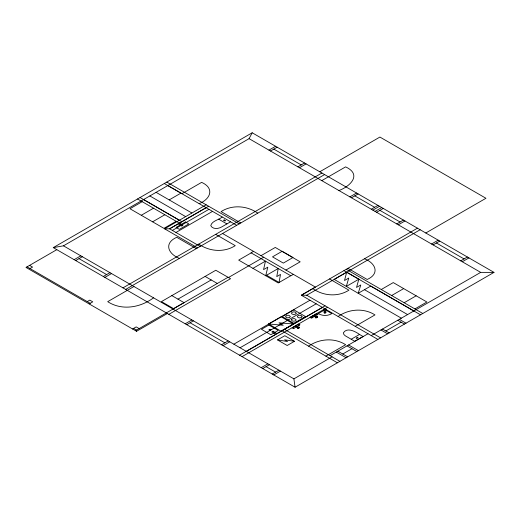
<?xml version="1.0" encoding="UTF-8"?>
<svg xmlns="http://www.w3.org/2000/svg" width="520" height="520" viewBox="0 0 520 520"><rect width="100%" height="100%" fill="white"/><g stroke="black" fill="none" stroke-linecap="round" stroke-linejoin="round"><path stroke-width="0.78" d="M279.032 282.516L280.507 274.43L276.764 276.588L278.219 268.515L265.726 275.724M265.714 275.711L267.813 267.169L263.569 269.62L265.447 261.137L252.947 268.353M358.832 279.214L346.697 272.207L344.5 280.501L348.751 278.05L346.326 286.409M358.222 293.261L360.769 284.98L356.525 287.43L358.846 279.208L346.346 286.423M181.409 225.167C181.35 226.551 183.534 224.75 181.552 225.082M53.268 247.624L63.466 245.823L249.073 138.658L252.194 132.776L494 272.376L295.067 387.225L53.268 247.624L252.194 132.776M222.17 217.055C218.725 220.051 212.043 220.76 210.743 225.622C212.778 229.58 218.498 228.897 221.78 226.889L230.497 221.858M56.803 249.665L26 267.449L136.572 331.292L167.381 313.508M142.194 201.682L129.961 208.741L163.923 228.352L176.156 221.286M29.997 268.561L32.565 267.079L29.601 265.369M141.278 215.28L153.517 208.214M169.214 199.888L180.928 193.128L167.83 185.569M181.955 193.719L201.63 182.364C214.851 188.221 210.529 199.173 199.134 203.639M74.126 259.668L80.789 255.821M75.686 260.572L82.349 256.724M268.931 150.124L275.594 146.282M270.491 151.028L277.154 147.186M152.601 221.812L164.834 214.754M197.626 247.884L164.58 228.806L206.147 204.802M208.644 206.245L169.578 228.806L164.58 228.806M206.135 207.708L169.585 228.813L200.129 246.441M172.386 230.425L208.93 209.326M175.962 232.492L212.492 211.4M103.291 276.503L109.948 272.662M104.852 277.407L111.514 273.559M297.875 166.836L304.538 162.994M299.442 167.739L306.098 163.891M87.23 301.606L89.791 300.125L92.755 301.834L89.154 303.914M319.761 171.782L379.906 137.053L485.947 198.276L425.802 232.999M122.967 287.865L321.9 173.017M125.671 289.425L324.603 174.577M133.952 286.514L107.705 301.665C121.947 310.947 140.472 307.587 153.537 297.824M321.776 180.635L345.605 166.881C362.122 174.506 350.532 186.206 338.943 190.547M253.533 251.375L251.036 252.817L290.862 275.808L293.358 274.365M251.173 252.909L238.686 260.117L278.265 282.958L290.752 275.75M349.908 196.879L356.564 193.031M351.468 197.775L358.124 193.934M177.957 299.137L211.198 279.942M132.587 328.991L133.627 328.387M261.001 255.691L275.275 247.448L300.177 261.82L285.903 270.062M135.531 330.688L228.072 277.264M228.488 277.505L263.627 257.212M168.838 314.346L230.568 278.707L215.787 270.257L161.441 301.606L173.622 308.639L184.022 302.64L171.834 295.601M371.3 209.228L377.962 205.387M372.866 210.132L379.522 206.284M375.037 211.386L381.7 207.539M376.597 212.29L383.26 208.442M185.198 323.791L191.861 319.95M186.758 324.695L193.421 320.853M396.74 223.919L403.403 220.071M398.307 224.816L404.969 220.974M417.456 228.183L301.327 295.23L377.871 339.424M222.547 233.5L315.432 287.086L301.327 295.23L306.735 295.23L420.16 229.743M346.697 272.207L334.21 279.416L401.343 318.182M221.526 344.767L228.183 340.918M223.087 345.67L229.749 341.822M233.87 344.175L309.985 300.228M240.052 347.769L316.192 303.81M431.541 244.01L438.204 240.162M293.54 323.986L281.053 331.195L268.567 323.986L281.053 316.778L293.54 323.986L278.993 322.822L283.238 325.273L268.587 323.973M239.571 355.186L325.078 305.819M246.357 351.384L322.478 307.437M433.101 244.914L439.764 241.066M242.067 356.629L327.574 307.262M296.381 326.859L293.384 328.588L292.11 327.853L298.688 324.058L299.962 324.792L296.94 326.534M314.392 316.459L311.396 318.188L310.128 317.454L316.7 313.658L317.974 314.392L314.958 316.134M296.771 327.087L297.336 326.762M314.788 316.687L315.347 316.361M277.498 339.918L284.784 335.712L294.463 341.302L287.177 345.507L277.498 339.918L287.547 341.517L284.596 339.813L294.463 341.302M358.222 293.286L370.728 286.065L413.835 310.973M381.29 289.497L393.257 282.588L426.894 302.003L414.921 308.913M338.124 316.478C348.868 308.919 363.727 307.743 374.978 314.912L355.199 326.333M261.203 367.673L267.865 363.831M262.762 368.576L269.425 364.728M391.697 295.51L403.669 288.6M308.601 346.157C319.43 338.598 334.36 337.526 345.657 344.715L325.877 356.135M460.72 260.858L467.382 257.01M462.287 261.755L468.949 257.913M272.233 374.043L278.896 370.201M273.793 374.946L280.456 371.098M404.19 302.718L416.156 295.808M351.195 339.255L359.515 334.451L363.064 336.499L354.738 341.302L345.332 335.835L343.941 334.581L343.356 332.859C347.048 326.976 355.368 331.448 359.515 334.451M330.064 355.667L368.03 333.743M63.466 245.823L293.911 378.865L332.079 356.831M371.215 335.575L480.682 272.376L494 272.376M342.751 354.016L351.936 348.719M385.84 330.974L401.109 322.159M182.494 224.868L181.298 224.868L180.863 225.362L181.292 225.856L182.494 225.856L182.754 225.017M273.825 149.103L301.21 164.918M354.796 195.858L374.634 207.305M379.925 210.366L400.075 221.994M436.436 242.989L464.054 258.934M249.073 138.658L480.682 272.376M364.488 258.765C375.531 263.048 380.218 273.689 367.192 279.481L347.9 268.339M257.777 213.155C247.078 205.634 232.278 204.451 221.078 211.594L240.78 222.969M346.242 269.295L422.786 313.495M343.96 270.615L420.511 314.808M364.468 289.679L407.589 314.574M166.79 182.084L239.2 223.886M164.294 183.521L236.697 225.329M329.511 278.954L348.933 290.173C337.896 297.206 323.323 296.023 312.793 288.606M399.341 319.339L406.003 323.18M397.781 320.242L404.437 324.084M218.589 219.122L226.915 223.925M156.091 192.342L191.834 212.979M382.512 329.056L389.168 332.897M149.851 195.949L185.588 216.587M215.657 234.351L235.248 245.661C224.114 252.759 209.404 251.583 198.776 244.101M380.952 329.953L387.608 333.801M143.605 199.556L179.348 220.188M140.023 197.535L181.877 221.702M306.735 295.23L380.575 337.863M137.527 198.978L179.381 223.145M266.558 275.243L279.097 282.483M315.998 314.067L317.284 314.788M313.683 315.4L317.375 316.869L317.544 317.447L315.666 317.85L314.912 316.758L313.125 315.725M196.352 248.625L176.735 237.296C163.501 243.172 168.188 254.014 179.439 258.388M310.791 317.07L312.058 317.805M348.575 344.975L358.416 350.656M347.016 345.878L356.856 351.559M297.98 324.467L299.273 325.189M295.672 325.8L299.358 327.269L299.533 327.847L297.655 328.25L296.901 327.158L295.106 326.125M337.838 351.175L347.672 356.856M336.278 352.079L346.112 357.76M205.108 276.425L217.289 283.459M292.78 327.47L294.047 328.204M284.401 329.303L339.898 361.348M281.899 330.746L337.402 362.785M79.02 258.648L106.62 274.579M190.093 322.771L224.855 342.843M266.091 366.652L275.567 372.119M139.139 328.608L136.181 326.898L133.614 328.38L136.572 330.089L136.572 331.292M27.04 266.851L90.194 303.31M293.911 378.865L295.067 387.225M325.851 309.387L325.851 311.766L324.084 311.766L324.084 309.387L325.851 309.387M317.33 316.862C317.096 318.318 313.644 318.162 317.33 316.856M299.312 327.262C299.084 328.718 295.633 328.562 299.312 327.256M285.838 316.05L285.838 317.07L287.131 317.817L289.523 317.616L290.375 316.563L288.906 315.302L287.131 315.302L285.838 316.05M291.661 319.417L291.661 320.437L292.962 321.185L295.353 320.983L296.199 319.923L294.736 318.663L292.962 318.669L291.661 319.417M296.199 313.196L295.678 314.067L293.846 314.555L292.019 314.067L291.493 313.196L292.019 312.332L293.846 311.838L295.347 312.143L296.199 313.196M302.029 316.563L301.502 317.428L299.676 317.922L298.175 317.616L297.323 316.563L298.175 315.51L299.676 315.204L301.502 315.692L302.029 316.563M270.901 329.875L269.867 330.473L268.834 329.875L269.867 329.284L270.901 329.875M324.422 312.442C324.565 313.924 326.45 311.786 324.422 312.442M325.942 312.637L324.909 313.235L323.875 312.637L324.909 312.046L325.942 312.637M269.38 329.68C269.522 331.162 271.408 329.024 269.38 329.68M293.611 327.587L293.611 327.587M311.623 317.187L311.623 317.187M298.584 324.889L298.188 324.948L298.584 324.889M316.596 314.49L316.206 314.548L316.596 314.49M179.9 223.425L178.653 224.146L181.565 225.823L182.812 225.108L179.9 223.425M185.471 221.975L176.02 227.428L179.387 229.365L188.832 223.912L185.471 221.975M224.185 219.934L223.581 220.285L224.9 221.046L225.505 220.701L224.185 219.934M282.159 251.284L272.506 256.854L283.322 263.101L292.975 257.524L282.159 251.284M293.846 309.829L282.191 316.563L293.846 323.291L305.5 316.563L293.846 309.829M268.892 325.033L261.476 329.316L270.842 334.724L278.258 330.44L268.892 325.033M273.058 331.208L271.811 331.929L274.729 333.613L275.977 332.891L273.058 331.208M325.039 309.686L318.266 313.593C322.361 316.089 327.743 316.101 331.838 313.612L325.039 309.686M357.494 337.318L356.168 338.084L356.766 338.429L358.085 337.668L357.494 337.318"/></g></svg>
